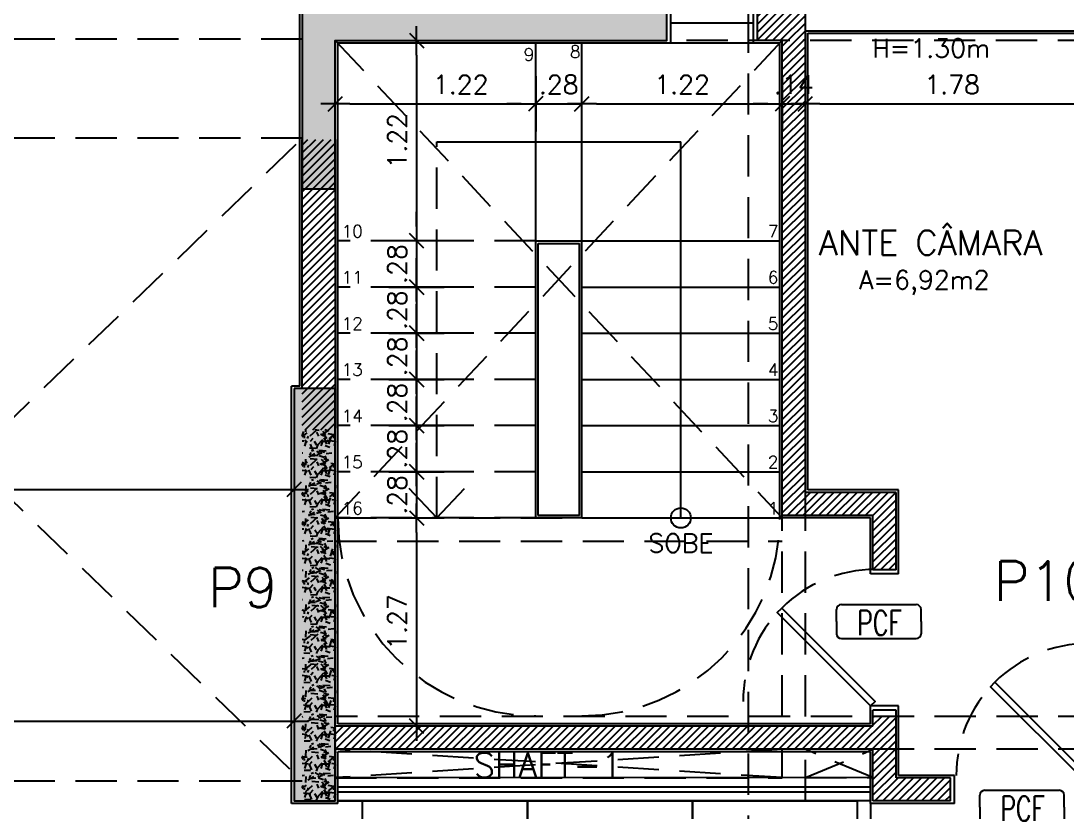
# Model space of a CAD drawing. Header units: millimetres. Extents: x -184.9 to -112.9, y 0.4 to 45.1.
# Drawn here: x -147.2 to -140.86, y 28.38 to 33.18 of the extents above; entities that cross this region are included whole.
import ezdxf
from ezdxf.enums import TextEntityAlignment as Align

# ---------------------------------------------------------------- set-up
doc = ezdxf.new("R2010")
doc.units = ezdxf.units.MM
doc.linetypes.add('DASHED2', pattern=[0.375, 0.25, -0.125])
doc.linetypes.add('HIDDEN', pattern=[0.375, 0.25, -0.125])
for name, color, linetype in [('COTA', 11, 'Continuous'), ('ESQUADRIA', 2, 'Continuous'), ('ESQUADRIA CT', 2, 'Continuous'), ('HACHURA 1', 8, 'Continuous'), ('HACHURIA', 11, 'Continuous'), ('INDICACOES', 2, 'Continuous'), ('LINHA', 1, 'Continuous'), ('PAREDE', 7, 'Continuous'), ('PILAR', 21, 'Continuous'), ('PISO', 1, 'Continuous'), ('PROJECAO', 1, 'DASHED2'), ('TEXTO 1', 3, 'Continuous'), ('TEXTO 2', 2, 'Continuous')]:
    doc.layers.add(name, color=color, linetype=linetype)
doc.styles.add('ROMANS', font='romans.shx')
doc.dimstyles.new('Copy of TICK75', dxfattribs={"dimtxt": 0.1125, "dimasz": 0.088, "dimexe": 0.18, "dimexo": 0.0625, "dimgap": 0.079, "dimtad": 1, "dimrnd": 0.005, "dimzin": 4, "dimdsep": 46, "dimtxsty": 'ROMANS', "dimblk1": 'TICK', "dimblk2": 'TICK', "dimsah": 1, "dimcen": 0.09, "dimse1": 1, "dimse2": 1, "dimclrd": 256, "dimclrt": 2, "dimaunit": 1, "dimadec": 0, "dimazin": 0, "dimtfac": 1, "dimtix": 1, "dimtmove": 2, "dimatfit": 3, "dimldrblk": 'TICK', "dimfxl": 1, "dimtolj": 1, "dimtzin": 0, "dimlwd": -1, "dimarcsym": 0})
doc.dimstyles.new('TICK75', dxfattribs={"dimtxt": 0.1125, "dimasz": 0.088, "dimexe": 0.18, "dimexo": 0.0625, "dimgap": 0.061, "dimtad": 1, "dimrnd": 0.005, "dimzin": 4, "dimdsep": 46, "dimtxsty": 'ROMANS', "dimblk1": 'TICK', "dimblk2": 'TICK', "dimsah": 1, "dimcen": 0.09, "dimse1": 1, "dimse2": 1, "dimclrt": 2, "dimaunit": 1, "dimadec": 0, "dimazin": 0, "dimtfac": 1, "dimtix": 1, "dimtmove": 2, "dimatfit": 3, "dimldrblk": 'TICK', "dimfxl": 1, "dimtolj": 1, "dimtzin": 0, "dimarcsym": 0})
pattern_1 = [(45, (-322.779506, 212.510358), (-0.0235731723, 0.0235731723), [])]

# ---------------------------------------------------------------- blocks, each defined once
blk = doc.blocks.new('IND ESQUADRIAS')
for p, q in [((-0.2266, 0.206), (0.2266, 0.206)), ((-0.2564, 0.103), (-0.2564, 0.1762)), ((0.2564, 0.103), (0.2564, 0.1762)), ((-0.2564, 0.103), (-0.2564, 0.0298)), ((0.2564, 0.103), (0.2564, 0.0298)), ((-0.2266, 0), (0.2266, 0))]:
    blk.add_line(p, q)
for centre, start, end in [((-0.2266, 0.1762), 90, 180), ((0.2266, 0.1762), 0, 90), ((-0.2266, 0.0298), 180, 270), ((0.2266, 0.0298), 270, 0)]:
    blk.add_arc(centre, 0.0298, start, end)
at = {"linetype": 'ByBlock', "style": 'ROMANS', "width": 0.7}
blk.add_attdef('P01', text='', height=0.15, dxfattribs=at).set_placement((0.0041, -0.0248), align=Align.BOTTOM_CENTER)
blk = doc.blocks.new('TICK')
at = {"layer": 'COTA'}
for p, q in [((0, 1.908), (0, -1.908)), ((-1, 0), (1, 0))]:
    blk.add_line(p, q, dxfattribs=at)
at = {"layer": 'COTA', "color": 2}
blk.add_line((0.5, 0.5), (-0.5, -0.5), dxfattribs=at)
blk = doc.blocks.new('*D238')
at = {"layer": 'COTA', "color": 0, "lineweight": -2}
blk.add_line((-151.6563, 30.3382), (-145.6323, 30.3382), dxfattribs=at)
at = {"layer": 'Defpoints', "color": 0}
for p in [(-145.5443, 30.9505), (-145.5443, 30.3382), (-151.7443, 30.0278)]:
    blk.add_point(p, dxfattribs=at)
at = {"layer": 'COTA', "color": 0, "lineweight": -2, "xscale": 0.08800000000000001, "yscale": 0.08800000000000001, "zscale": 0.08800000000000001, "rotation": 180}
blk.add_blockref('TICK', (-151.7443, 30.3382), dxfattribs=at)
at = {"layer": 'COTA', "color": 0, "lineweight": -2, "xscale": 0.08800000000000001, "yscale": 0.08800000000000001, "zscale": 0.08800000000000001}
blk.add_blockref('TICK', (-145.5443, 30.3382), dxfattribs=at)
at = {"layer": 'COTA', "color": 2, "insert": (-148.6443, 30.4554), "char_height": 0.1125, "attachment_point": 5, "style": 'ROMANS'}
blk.add_mtext('\\A1;6.20', dxfattribs=at)
blk = doc.blocks.new('*D207')
at = {"layer": 'COTA', "color": 0, "lineweight": -2}
blk.add_line((-142.3563, 32.6766), (-140.7523, 32.6766), dxfattribs=at)
at = {"layer": 'Defpoints', "color": 0}
for p in [(-142.4443, 33.1777), (-140.6643, 33.1777), (-140.6643, 32.6766)]:
    blk.add_point(p, dxfattribs=at)
at = {"layer": 'COTA', "color": 0, "lineweight": -2, "xscale": 0.08800000000000001, "yscale": 0.08800000000000001, "zscale": 0.08800000000000001, "rotation": 180}
blk.add_blockref('TICK', (-142.4443, 32.6766), dxfattribs=at)
at = {"layer": 'COTA', "color": 0, "lineweight": -2, "xscale": 0.08800000000000001, "yscale": 0.08800000000000001, "zscale": 0.08800000000000001}
blk.add_blockref('TICK', (-140.6643, 32.6766), dxfattribs=at)
at = {"layer": 'COTA', "color": 2, "insert": (-141.5543, 32.7938), "char_height": 0.1125, "attachment_point": 5, "style": 'ROMANS'}
blk.add_mtext('\\A1;1.78', dxfattribs=at)
blk = doc.blocks.new('*D206')
at = {"layer": 'COTA', "color": 0, "lineweight": -2}
for p, q in [((-142.6723, 32.6766), (-142.7603, 32.6766)), ((-142.5843, 32.6766), (-142.4443, 32.6766)), ((-142.3563, 32.6766), (-142.2683, 32.6766))]:
    blk.add_line(p, q, dxfattribs=at)
at = {"layer": 'Defpoints', "color": 0}
for p in [(-142.4443, 33.1777), (-142.5843, 32.9777), (-142.4443, 32.6766)]:
    blk.add_point(p, dxfattribs=at)
at = {"layer": 'COTA', "color": 0, "lineweight": -2, "xscale": 0.08800000000000001, "yscale": 0.08800000000000001, "zscale": 0.08800000000000001}
blk.add_blockref('TICK', (-142.5843, 32.6766), dxfattribs=at)
at = {"layer": 'COTA', "color": 0, "lineweight": -2, "xscale": 0.08800000000000001, "yscale": 0.08800000000000001, "zscale": 0.08800000000000001, "rotation": 180}
blk.add_blockref('TICK', (-142.4443, 32.6766), dxfattribs=at)
at = {"layer": 'COTA', "color": 2, "insert": (-142.5143, 32.7938), "char_height": 0.1125, "attachment_point": 5, "style": 'ROMANS'}
blk.add_mtext('\\A1;.14', dxfattribs=at)
blk = doc.blocks.new('*D205')
at = {"layer": 'COTA', "color": 0, "lineweight": -2}
blk.add_line((-144.8014, 30.0775), (-144.8014, 28.9902), dxfattribs=at)
at = {"layer": 'Defpoints', "color": 0}
for p in [(-144.8014, 30.1655), (-145.1279, 28.9022), (-144.8014, 28.9022)]:
    blk.add_point(p, dxfattribs=at)
at = {"layer": 'COTA', "color": 0, "lineweight": -2, "xscale": 0.08800000000000001, "yscale": 0.08800000000000001, "zscale": 0.08800000000000001}
for p, rotation in [((-144.8014, 30.1655), 90), ((-144.8014, 28.9022), 270)]:
    blk.add_blockref('TICK', p, dxfattribs=dict(at, rotation=rotation))
at = {"layer": 'COTA', "color": 2, "insert": (-144.9187, 29.5339), "char_height": 0.1125, "attachment_point": 5, "rotation": 90, "style": 'ROMANS'}
blk.add_mtext('\\A1;1.27', dxfattribs=at)
blk = doc.blocks.new('*D204')
at = {"layer": 'COTA', "color": 0, "lineweight": -2}
for p, q in [((-144.8014, 30.5335), (-144.8014, 30.6215)), ((-144.8014, 30.4455), (-144.8014, 30.1655)), ((-144.8014, 30.0775), (-144.8014, 29.9895))]:
    blk.add_line(p, q, dxfattribs=at)
at = {"layer": 'Defpoints', "color": 0}
for p in [(-144.8014, 30.4455), (-144.8014, 30.1655), (-144.8014, 30.1655)]:
    blk.add_point(p, dxfattribs=at)
at = {"layer": 'COTA', "color": 0, "lineweight": -2, "xscale": 0.08800000000000001, "yscale": 0.08800000000000001, "zscale": 0.08800000000000001}
for p, rotation in [((-144.8014, 30.4455), 270), ((-144.8014, 30.1655), 90)]:
    blk.add_blockref('TICK', p, dxfattribs=dict(at, rotation=rotation))
at = {"layer": 'COTA', "color": 2, "insert": (-144.9187, 30.3055), "char_height": 0.1125, "attachment_point": 5, "rotation": 90, "style": 'ROMANS'}
blk.add_mtext('\\A1;.28', dxfattribs=at)
blk = doc.blocks.new('*D203')
at = {"layer": 'COTA', "color": 0, "lineweight": -2}
for p, q in [((-144.8014, 30.8135), (-144.8014, 30.9015)), ((-144.8014, 30.7255), (-144.8014, 30.4455)), ((-144.8014, 30.3575), (-144.8014, 30.2695))]:
    blk.add_line(p, q, dxfattribs=at)
at = {"layer": 'Defpoints', "color": 0}
for p in [(-144.8014, 30.7255), (-144.8014, 30.4455), (-144.8014, 30.4455)]:
    blk.add_point(p, dxfattribs=at)
at = {"layer": 'COTA', "color": 0, "lineweight": -2, "xscale": 0.08800000000000001, "yscale": 0.08800000000000001, "zscale": 0.08800000000000001}
for p, rotation in [((-144.8014, 30.7255), 270), ((-144.8014, 30.4455), 90)]:
    blk.add_blockref('TICK', p, dxfattribs=dict(at, rotation=rotation))
at = {"layer": 'COTA', "color": 2, "insert": (-144.9187, 30.5855), "char_height": 0.1125, "attachment_point": 5, "rotation": 90, "style": 'ROMANS'}
blk.add_mtext('\\A1;.28', dxfattribs=at)
blk = doc.blocks.new('*D202')
at = {"layer": 'COTA', "color": 0, "lineweight": -2}
for p, q in [((-144.8014, 31.0935), (-144.8014, 31.1815)), ((-144.8014, 31.0055), (-144.8014, 30.7255)), ((-144.8014, 30.6375), (-144.8014, 30.5495))]:
    blk.add_line(p, q, dxfattribs=at)
at = {"layer": 'Defpoints', "color": 0}
for p in [(-144.8014, 31.0055), (-144.8014, 30.7255), (-144.8014, 30.7255)]:
    blk.add_point(p, dxfattribs=at)
at = {"layer": 'COTA', "color": 0, "lineweight": -2, "xscale": 0.08800000000000001, "yscale": 0.08800000000000001, "zscale": 0.08800000000000001}
for p, rotation in [((-144.8014, 31.0055), 270), ((-144.8014, 30.7255), 90)]:
    blk.add_blockref('TICK', p, dxfattribs=dict(at, rotation=rotation))
at = {"layer": 'COTA', "color": 2, "insert": (-144.9187, 30.8655), "char_height": 0.1125, "attachment_point": 5, "rotation": 90, "style": 'ROMANS'}
blk.add_mtext('\\A1;.28', dxfattribs=at)
blk = doc.blocks.new('*D201')
at = {"layer": 'COTA', "color": 0, "lineweight": -2}
for p, q in [((-144.8014, 31.3735), (-144.8014, 31.4615)), ((-144.8014, 31.2855), (-144.8014, 31.0055)), ((-144.8014, 30.9175), (-144.8014, 30.8295))]:
    blk.add_line(p, q, dxfattribs=at)
at = {"layer": 'Defpoints', "color": 0}
for p in [(-144.8014, 31.2855), (-144.8014, 31.0055), (-144.8014, 31.0055)]:
    blk.add_point(p, dxfattribs=at)
at = {"layer": 'COTA', "color": 0, "lineweight": -2, "xscale": 0.08800000000000001, "yscale": 0.08800000000000001, "zscale": 0.08800000000000001}
for p, rotation in [((-144.8014, 31.2855), 270), ((-144.8014, 31.0055), 90)]:
    blk.add_blockref('TICK', p, dxfattribs=dict(at, rotation=rotation))
at = {"layer": 'COTA', "color": 2, "insert": (-144.9187, 31.1455), "char_height": 0.1125, "attachment_point": 5, "rotation": 90, "style": 'ROMANS'}
blk.add_mtext('\\A1;.28', dxfattribs=at)
blk = doc.blocks.new('*D200')
at = {"layer": 'COTA', "color": 0, "lineweight": -2}
for p, q in [((-144.8014, 31.6535), (-144.8014, 31.7415)), ((-144.8014, 31.5655), (-144.8014, 31.2855)), ((-144.8014, 31.1975), (-144.8014, 31.1095))]:
    blk.add_line(p, q, dxfattribs=at)
at = {"layer": 'Defpoints', "color": 0}
for p in [(-144.8014, 31.5655), (-144.8014, 31.2855), (-144.8014, 31.2855)]:
    blk.add_point(p, dxfattribs=at)
at = {"layer": 'COTA', "color": 0, "lineweight": -2, "xscale": 0.08800000000000001, "yscale": 0.08800000000000001, "zscale": 0.08800000000000001}
for p, rotation in [((-144.8014, 31.5655), 270), ((-144.8014, 31.2855), 90)]:
    blk.add_blockref('TICK', p, dxfattribs=dict(at, rotation=rotation))
at = {"layer": 'COTA', "color": 2, "insert": (-144.9187, 31.4255), "char_height": 0.1125, "attachment_point": 5, "rotation": 90, "style": 'ROMANS'}
blk.add_mtext('\\A1;.28', dxfattribs=at)
blk = doc.blocks.new('*D199')
at = {"layer": 'COTA', "color": 0, "lineweight": -2}
for p, q in [((-144.8014, 31.9335), (-144.8014, 32.0215)), ((-144.8014, 31.8455), (-144.8014, 31.5655)), ((-144.8014, 31.4775), (-144.8014, 31.3895))]:
    blk.add_line(p, q, dxfattribs=at)
at = {"layer": 'Defpoints', "color": 0}
for p in [(-145.1129, 31.8455), (-144.8014, 31.5655), (-144.8014, 31.5655)]:
    blk.add_point(p, dxfattribs=at)
at = {"layer": 'COTA', "color": 0, "lineweight": -2, "xscale": 0.08800000000000001, "yscale": 0.08800000000000001, "zscale": 0.08800000000000001}
for p, rotation in [((-144.8014, 31.8455), 270), ((-144.8014, 31.5655), 90)]:
    blk.add_blockref('TICK', p, dxfattribs=dict(at, rotation=rotation))
at = {"layer": 'COTA', "color": 2, "insert": (-144.9187, 31.7055), "char_height": 0.1125, "attachment_point": 5, "rotation": 90, "style": 'ROMANS'}
blk.add_mtext('\\A1;.28', dxfattribs=at)
blk = doc.blocks.new('*D198')
at = {"layer": 'COTA', "color": 0, "lineweight": -2}
blk.add_line((-144.8014, 32.9725), (-144.8014, 31.9335), dxfattribs=at)
at = {"layer": 'Defpoints', "color": 0}
for p in [(-145.1279, 33.0605), (-145.1129, 31.8455), (-144.8014, 31.8455)]:
    blk.add_point(p, dxfattribs=at)
at = {"layer": 'COTA', "color": 0, "lineweight": -2, "xscale": 0.08800000000000001, "yscale": 0.08800000000000001, "zscale": 0.08800000000000001}
for p, rotation in [((-144.8014, 33.0605), 90), ((-144.8014, 31.8455), 270)]:
    blk.add_blockref('TICK', p, dxfattribs=dict(at, rotation=rotation))
at = {"layer": 'COTA', "color": 2, "insert": (-144.9187, 32.453), "char_height": 0.1125, "attachment_point": 5, "rotation": 90, "style": 'ROMANS'}
blk.add_mtext('\\A1;1.22', dxfattribs=at)
blk = doc.blocks.new('*D197')
at = {"layer": 'COTA', "color": 0, "lineweight": -2}
blk.add_line((-143.7113, 32.6766), (-142.6723, 32.6766), dxfattribs=at)
at = {"layer": 'Defpoints', "color": 0}
for p in [(-143.7993, 32.9627), (-142.5843, 32.9777), (-142.5843, 32.6766)]:
    blk.add_point(p, dxfattribs=at)
at = {"layer": 'COTA', "color": 0, "lineweight": -2, "xscale": 0.08800000000000001, "yscale": 0.08800000000000001, "zscale": 0.08800000000000001, "rotation": 180}
blk.add_blockref('TICK', (-143.7993, 32.6766), dxfattribs=at)
at = {"layer": 'COTA', "color": 0, "lineweight": -2, "xscale": 0.08800000000000001, "yscale": 0.08800000000000001, "zscale": 0.08800000000000001}
blk.add_blockref('TICK', (-142.5843, 32.6766), dxfattribs=at)
at = {"layer": 'COTA', "color": 2, "insert": (-143.1918, 32.7938), "char_height": 0.1125, "attachment_point": 5, "style": 'ROMANS'}
blk.add_mtext('\\A1;1.22', dxfattribs=at)
blk = doc.blocks.new('*D196')
at = {"layer": 'COTA', "color": 0, "lineweight": -2}
for p, q in [((-144.1673, 32.6766), (-144.2553, 32.6766)), ((-144.0793, 32.6766), (-143.7993, 32.6766)), ((-143.7113, 32.6766), (-143.6233, 32.6766))]:
    blk.add_line(p, q, dxfattribs=at)
at = {"layer": 'Defpoints', "color": 0}
for p in [(-144.0793, 32.9627), (-143.7993, 32.9627), (-143.7993, 32.6766)]:
    blk.add_point(p, dxfattribs=at)
at = {"layer": 'COTA', "color": 0, "lineweight": -2, "xscale": 0.08800000000000001, "yscale": 0.08800000000000001, "zscale": 0.08800000000000001}
blk.add_blockref('TICK', (-144.0793, 32.6766), dxfattribs=at)
at = {"layer": 'COTA', "color": 0, "lineweight": -2, "xscale": 0.08800000000000001, "yscale": 0.08800000000000001, "zscale": 0.08800000000000001, "rotation": 180}
blk.add_blockref('TICK', (-143.7993, 32.6766), dxfattribs=at)
at = {"layer": 'COTA', "color": 2, "insert": (-143.9393, 32.7938), "char_height": 0.1125, "attachment_point": 5, "style": 'ROMANS'}
blk.add_mtext('\\A1;.28', dxfattribs=at)
blk = doc.blocks.new('*D195')
at = {"layer": 'COTA', "color": 0, "lineweight": -2}
blk.add_line((-145.2063, 32.6766), (-144.1673, 32.6766), dxfattribs=at)
at = {"layer": 'Defpoints', "color": 0}
for p in [(-145.2943, 32.9777), (-144.0793, 32.9627), (-144.0793, 32.6766)]:
    blk.add_point(p, dxfattribs=at)
at = {"layer": 'COTA', "color": 0, "lineweight": -2, "xscale": 0.08800000000000001, "yscale": 0.08800000000000001, "zscale": 0.08800000000000001, "rotation": 180}
blk.add_blockref('TICK', (-145.2943, 32.6766), dxfattribs=at)
at = {"layer": 'COTA', "color": 0, "lineweight": -2, "xscale": 0.08800000000000001, "yscale": 0.08800000000000001, "zscale": 0.08800000000000001}
blk.add_blockref('TICK', (-144.0793, 32.6766), dxfattribs=at)
at = {"layer": 'COTA', "color": 2, "insert": (-144.5338, 32.7938), "char_height": 0.1125, "attachment_point": 5, "style": 'ROMANS'}
blk.add_mtext('\\A1;1.22', dxfattribs=at)
blk = doc.blocks.new('*D18')
at = {"layer": 'COTA'}
blk.add_line((-150.9063, 28.9338), (-145.6323, 28.9338), dxfattribs=at)
at = {"layer": 'Defpoints', "color": 0}
for p in [(-145.5443, 28.9338), (-150.9943, 28.8272), (-145.5443, 28.5767)]:
    blk.add_point(p, dxfattribs=at)
at = {"layer": 'COTA', "xscale": 0.08800000000000001, "yscale": 0.08800000000000001, "zscale": 0.08800000000000001, "rotation": 180}
blk.add_blockref('TICK', (-150.9943, 28.9338), dxfattribs=at)
at = {"layer": 'COTA', "xscale": 0.08800000000000001, "yscale": 0.08800000000000001, "zscale": 0.08800000000000001}
blk.add_blockref('TICK', (-145.5443, 28.9338), dxfattribs=at)
at = {"layer": 'COTA', "color": 2, "insert": (-148.2693, 29.069), "char_height": 0.1125, "attachment_point": 5, "style": 'ROMANS'}
blk.add_mtext('\\A1;5.45', dxfattribs=at)
blk = doc.blocks.new('P80')
at = {"layer": 'ESQUADRIA CT', "color": 1, "linetype": 'HIDDEN'}
blk.add_lwpolyline([(0, 0.8, 0.414214), (-0.8, 0, 0.414214)], format="xyb", dxfattribs=at)
at = {"layer": 'ESQUADRIA CT'}
blk.add_lwpolyline([(-0.0275, -0.0275), (-0.5932, 0.5382), (-0.5657, 0.5657), (0, 0)], close=True, dxfattribs=at)
blk = doc.blocks.new('ESTRUTURA(20-03-2019)')
at = {"layer": 'HACHURA 1'}
h = blk.add_hatch(dxfattribs=at)
h.set_pattern_fill('GRAVEL', color=256, scale=0.007, style=0)
h.set_pattern_definition([(228.0128, (-21.701135, 154.666549), (-1.4224012086, -1.6002019663), [0.02392047, -2.368135]), (184.9697, (-21.717137, 154.648769), (2.13360345143, 0.17779874528), [0.04104835, -4.06378]), (132.5104, (-21.758031, 154.645213), (1.7779987063, -1.9558019105), [0.02894374, -2.865429]), (267.2737, (-21.827373, 154.600763), (0.17779922796, 3.55599885574), [0.03738035, -3.700648]), (292.8337, (-21.829151, 154.563425), (-0.8890025239, 2.1336012131), [0.03665438, -3.628786]), (357.2737, (-21.814927, 154.529643), (-3.55599885574, 0.17779922796), [0.03738035, -3.700648]), (37.6942, (-21.777589, 154.527865), (-2.3114014603, -1.777998415), [0.04943358, -4.893917]), (72.2553, (-21.738473, 154.558091), (1.24460248958, 3.91160113442), [0.0466704, -4.620371]), (121.4296, (-21.724249, 154.602541), (-1.42240036647, 2.3113972812), [0.0375069, -3.713185]), (175.2364, (-21.743807, 154.634545), (1.9557984637, -0.1777983314), [0.0428199, -2.098173]), (222.3974, (-21.786479, 154.638101), (-2.1336000642, -1.95579745554), [0.05537546, -5.482176]), (138.8141, (-21.65135, 154.598985), (-1.2445992072, 1.066798359), [0.01890035, -1.871142]), (171.4692, (-21.665575, 154.611431), (2.3113964717, -0.355600896), [0.03595774, -3.559822]), (225, (-21.70113, 154.61676), (-4e-17, -0.17779988), [0.02514463, -0.2263023]), (203.1986, (-21.71358, 154.6381), (0.8890029978, 0.3556015592), [0.01354087, -1.340542]), (291.8014, (-21.726027, 154.632767), (-0.177800125, 0.5334003436), [0.01914962, -0.938336]), (30.9638, (-21.718915, 154.614987), (0.533399437, 0.355600277), [0.0311024, -1.005641]), (161.5651, (-21.692245, 154.63099), (0.355600162, -0.177799736), [0.0224901, -0.539763]), (16.3895, (-21.829151, 154.632767), (1.778000981, 0.5333988905), [0.03150616, -3.119116]), (70.3462, (-21.798925, 154.641657), (-0.7111980182, -1.9557972342), [0.02643193, -2.616754]), (293.1986, (-21.692245, 154.66655), (-0.3556015592, 0.8890029978), [0.0270816, -1.327004]), (343.6105, (-21.681577, 154.641657), (-1.778000981, 0.5333988905), [0.03150616, -3.119116]), (339.444, (-21.82915, 154.52253), (-0.8890011035, 0.3555995685), [0.03038245, -1.488739]), (294.7751, (-21.800703, 154.511863), (-0.8889979283, 1.9557990918), [0.02545704, -2.520252]), (66.8014, (-21.690467, 154.48875), (0.3556015592, 0.8890029978), [0.0270816, -1.327004]), (17.354, (-21.679799, 154.513641), (-2.3114001247, -0.7111989273), [0.0298048, -2.950668]), (69.444, (-21.777589, 154.488749), (-0.3555995685, -0.8890011035), [0.01519126, -1.503936]), (101.3099, (-21.701135, 154.48875), (-0.177799122, 0.711197722), [0.00906605, -0.89754]), (165.9638, (-21.702913, 154.49764), (0.533400375, -0.177799692), [0.03665438, -0.6964335]), (186.009, (-21.738473, 154.506529), (1.7779973781, 0.1777995848), [0.0339687, -3.362898]), (303.6901, (-21.718915, 154.598985), (-0.177800061, 0.355599657), [0.02564268, -0.6154246]), (353.1572, (-21.704691, 154.577649), (3.02260124997, -0.3556015926), [0.044769, -4.43212]), (60.9454, (-21.66024, 154.572315), (-0.7111983456, -1.2445970328), [0.01830556, -1.812258]), (90, (-21.65135, 154.58832), (-0.1778, 0.1778), [0.010668, -0.167132]), (120.2564, (-21.742029, 154.511863), (0.7111984927, -1.2445993723), [0.0247007, -2.445373]), (48.0128, (-21.754475, 154.533199), (1.4224012086, 1.6002019663), [0.047841, -2.344216]), (0, (-21.72247, 154.56876), (0.1778, 0.1778), [0.046228, -0.131572]), (325.3048, (-21.676243, 154.568759), (-1.7779969194, 1.2446001183), [0.0281127, -2.783151]), (254.0546, (-21.653129, 154.552757), (-0.1778004536, -0.7112016942), [0.02588803, -1.268519]), (207.646, (-21.660241, 154.527865), (-3.37819881343, -1.77800111823), [0.04215015, -4.172875]), (175.4261, (-21.697579, 154.508307), (-2.31140053233, 0.1777991398), [0.04459203, -4.414606]), (175.4261, (-21.697579, 154.508307), (-2.31140053233, 0.1777991398), [0.04459203, -4.414606])])
h.paths.add_polyline_path([(-15.85, 13.1716), (-18.06, 13.1716), (-18.06, 12.0716), (-17.86, 12.0716), (-17.86, 12.9716), (-15.85, 12.9716)])
h = blk.add_hatch(dxfattribs=at)
h.set_pattern_fill('GRAVEL', color=256, scale=0.007, style=0)
h.set_pattern_definition([(228.0128, (-21.693218, 160.531233), (-1.4224012086, -1.6002019663), [0.02392047, -2.368135]), (184.9697, (-21.70922, 160.5134535), (2.13360345143, 0.17779874528), [0.04104835, -4.06378]), (132.5104, (-21.750114, 160.509897), (1.7779987063, -1.9558019105), [0.02894374, -2.865429]), (267.2737, (-21.819456, 160.4654475), (0.17779922796, 3.55599885574), [0.03738035, -3.700648]), (292.8337, (-21.821234, 160.4281095), (-0.8890025239, 2.1336012131), [0.03665438, -3.628786]), (357.2737, (-21.80701, 160.3943275), (-3.55599885574, 0.17779922796), [0.03738035, -3.700648]), (37.6942, (-21.769672, 160.3925495), (-2.3114014603, -1.777998415), [0.04943358, -4.893917]), (72.2553, (-21.730556, 160.4227755), (1.24460248958, 3.91160113442), [0.0466704, -4.620371]), (121.4296, (-21.716332, 160.4672255), (-1.42240036647, 2.3113972812), [0.0375069, -3.713185]), (175.2364, (-21.73589, 160.49923), (1.9557984637, -0.1777983314), [0.0428199, -2.098173]), (222.3974, (-21.778562, 160.5027855), (-2.1336000642, -1.95579745554), [0.05537546, -5.482176]), (138.8141, (-21.643434, 160.46367), (-1.2445992072, 1.066798359), [0.01890035, -1.871142]), (171.4692, (-21.657658, 160.4761155), (2.3113964717, -0.355600896), [0.03595774, -3.559822]), (225, (-21.69322, 160.48145), (-4e-17, -0.17779988), [0.02514463, -0.2263023]), (203.1986, (-21.705664, 160.502785), (0.8890029978, 0.3556015592), [0.01354087, -1.340542]), (291.8014, (-21.71811, 160.49745), (-0.177800125, 0.5334003436), [0.01914962, -0.938336]), (30.9638, (-21.710998, 160.47967), (0.533399437, 0.355600277), [0.0311024, -1.005641]), (161.5651, (-21.68433, 160.495673), (0.355600162, -0.177799736), [0.0224901, -0.539763]), (16.3895, (-21.821234, 160.497451), (1.778000981, 0.5333988905), [0.03150616, -3.119116]), (70.3462, (-21.791008, 160.506341), (-0.7111980182, -1.9557972342), [0.02643193, -2.616754]), (293.1986, (-21.684328, 160.531233), (-0.3556015592, 0.8890029978), [0.0270816, -1.327004]), (343.6105, (-21.67366, 160.506341), (-1.778000981, 0.5333988905), [0.03150616, -3.119116]), (339.444, (-21.821234, 160.387215), (-0.8890011035, 0.3555995685), [0.03038245, -1.488739]), (294.7751, (-21.792786, 160.376547), (-0.8889979283, 1.9557990918), [0.02545704, -2.520252]), (66.8014, (-21.68255, 160.353433), (0.3556015592, 0.8890029978), [0.0270816, -1.327004]), (17.354, (-21.671882, 160.378325), (-2.3114001247, -0.7111989273), [0.0298048, -2.950668]), (69.444, (-21.769672, 160.353433), (-0.3555995685, -0.8890011035), [0.01519126, -1.503936]), (101.3099, (-21.693218, 160.353433), (-0.1777991224, 0.711197722), [0.00906605, -0.89754]), (165.9638, (-21.694996, 160.362323), (0.533400375, -0.177799692), [0.03665438, -0.6964335]), (186.009, (-21.730556, 160.3712135), (1.7779973781, 0.1777995848), [0.0339687, -3.362898]), (303.6901, (-21.711, 160.46367), (-0.177800061, 0.355599657), [0.02564268, -0.6154246]), (353.1572, (-21.696774, 160.4423335), (3.02260124997, -0.3556015926), [0.044769, -4.43212]), (60.9454, (-21.652324, 160.437), (-0.7111983456, -1.2445970328), [0.01830556, -1.812258]), (90, (-21.64343, 160.453), (-0.1778, 0.1778), [0.010668, -0.167132]), (120.2564, (-21.734112, 160.376547), (0.7111984927, -1.2445993723), [0.0247007, -2.445373]), (48.0128, (-21.746558, 160.397883), (1.4224012086, 1.6002019663), [0.047841, -2.344216]), (0, (-21.71455, 160.43344), (0.1778, 0.1778), [0.046228, -0.131572]), (325.3048, (-21.668326, 160.433443), (-1.7779969194, 1.2446001183), [0.0281127, -2.783151]), (254.0546, (-21.645212, 160.417441), (-0.1778004536, -0.7112016942), [0.02588803, -1.268519]), (207.646, (-21.652324, 160.3925495), (-3.37819881343, -1.77800111823), [0.04215015, -4.172875]), (175.4261, (-21.689662, 160.3729915), (-2.31140053233, 0.1777991398), [0.04459203, -4.414606]), (175.4261, (-21.689662, 160.3729915), (-2.31140053233, 0.1777991398), [0.04459203, -4.414606])])
h.paths.add_polyline_path([(-17.8521, 10.86), (-18.1021, 10.8616), (-18.1021, 8.36), (-17.8521, 8.36)])
at = {"layer": 'PILAR'}
for points in [[(-15.85, 13.1716), (-18.06, 13.1716), (-18.06, 12.0716), (-17.86, 12.0716), (-17.86, 12.9716), (-15.85, 12.9716), (-15.85, 13.1716)], [(-18.11, 10.8616), (-18.11, 8.36), (-17.86, 8.36), (-17.86, 10.8616), (-18.11, 10.8616)]]:
    blk.add_lwpolyline(points, dxfattribs=at)
at = {"layer": 'PROJECAO', "color": 11}
for p, q in [((-18.06, 12.98), (-22.09, 12.98)), ((-17.86, 12.9716), (-15.15, 10.0766)), ((-15.15, 12.9716), (-17.86, 10.0766)), ((-13.23, 12.9716), (-15.85, 12.9716)), ((-15.15, 8.8733), (-15.15, 12.9716)), ((-15.01, 8.8733), (-15.01, 12.9716)), ((-18.06, 12.38), (-22.09, 12.38)), ((-22.09, 12.38), (-18.06, 8.48)), ((-22.05, 8.52), (-18.06, 12.38)), ((-18.06, 10.8616), (-18.06, 12.3716)), ((-17.86, 12.3716), (-17.86, 10.8616)), ((-17.86, 10.0766), (-15.15, 10.0766)), ((-17.86, 9.9366), (-15.15, 9.9366)), ((-13.2262, 8.8733), (-17.86, 8.8733)), ((-15.15, 8.6733), (-17.86, 8.5016)), ((-15.15, 8.5016), (-17.86, 8.6733)), ((-13.2262, 8.6733), (-17.86, 8.6733)), ((-15.15, 8.5), (-15.15, 8.6733)), ((-15.01, 8.36), (-15.01, 8.6733)), ((-15.01, 8.5016), (-14.6, 8.6733)), ((-14.6, 8.5016), (-15.01, 8.6733)), ((-14.6, 8.5016), (-14.6, 8.6733)), ((-17.86, 8.5), (-15.15, 8.5)), ((-15.01, 8.5016), (-14.6, 8.5016)), ((-18.06, 8.48), (-22.09, 8.48)), ((-17.845, 8.36), (-15.01, 8.36))]:
    blk.add_line(p, q, dxfattribs=at)

msp = doc.modelspace()

# ---------------------------------------------------------------- hatches: boundary and pattern name
at = {"layer": 'HACHURA 1'}
h = msp.add_hatch(dxfattribs=at)
h.set_pattern_fill('ANSI31', color=256, scale=0.0105, style=0)
h.set_pattern_definition(pattern_1)
h.paths.add_polyline_path([(-142.4443, 33.2605), (-142.7343, 33.2605), (-142.7343, 33.0605), (-142.5843, 33.0605), (-142.4443, 33.0605)])
h.paths.add_polyline_path([(-145.2943, 32.4605), (-145.4943, 32.4605), (-145.4943, 30.6989), (-145.2943, 30.6989)])
h.paths.add_polyline_path([(-140.4643, 32.0605), (-140.6643, 32.0605), (-140.6643, 29.9622), (-140.4643, 29.9622)])
h.paths.add_polyline_path([(-138.4443, 33.0605), (-138.5843, 33.0605), (-138.5843, 32.5864), (-138.4443, 32.5864)])
h.paths.add_polyline_path([(-136.4743, 33.0605), (-136.6143, 33.0605), (-136.6143, 32.5864), (-136.4743, 32.5864)])
h.paths.add_polyline_path([(-136.4743, 31.5564), (-136.6143, 31.5564), (-136.6143, 30.4664), (-136.4743, 30.4664)])
h.paths.add_polyline_path([(-138.4443, 31.5564), (-138.5843, 31.5564), (-138.5843, 28.9622), (-138.4443, 28.9622)])
h = msp.add_hatch(dxfattribs=at)
h.set_pattern_fill('ANSI31', color=256, scale=0.0105, style=0)
h.set_pattern_definition(pattern_1)
h.paths.add_polyline_path([(-142.4443, 33.0605), (-142.5843, 33.0605), (-142.5843, 30.1805), (-142.4443, 30.1805)])
h.paths.add_polyline_path([(-141.8943, 30.3205), (-142.4443, 30.3205), (-142.4443, 30.1805), (-142.0343, 30.1805), (-142.0343, 29.8505), (-141.8943, 29.8505)])
h = msp.add_hatch(dxfattribs=at)
h.set_pattern_fill('GRAVEL', color=256, scale=0.007, style=0)
h.set_pattern_definition([(228.0128, (-1662.34294, 111.626021), (-1.42240120861, -1.60020196627), [0.02392047, -2.368135]), (184.9697, (-1662.3589415, 111.608241), (2.133603451433, 0.177798745277), [0.04104835, -4.06378]), (132.5104, (-1662.399836, 111.604685), (1.77799870628, -1.95580191047), [0.02894374, -2.865429]), (267.2737, (-1662.4691775, 111.560235), (0.17779922796, 3.555998855736), [0.03738035, -3.700648]), (292.8337, (-1662.4709555, 111.522897), (-0.889002523885, 2.133601213104), [0.03665438, -3.628786]), (357.2737, (-1662.4567315, 111.489115), (-3.555998855736, 0.17779922796), [0.03738035, -3.700648]), (37.6942, (-1662.4193935, 111.487337), (-2.311401460287, -1.77799841499), [0.04943358, -4.893917]), (72.2553, (-1662.3802775, 111.517563), (1.244602489583, 3.911601134423), [0.0466704, -4.620371]), (121.4296, (-1662.3660535, 111.562013), (-1.42240036647, 2.3113972812), [0.03750691, -3.713185]), (175.2364, (-1662.385612, 111.594017), (1.95579846371, -0.17779833139), [0.04281991, -2.098173]), (222.3974, (-1662.4282835, 111.597573), (-2.133600064207, -1.955797455545), [0.05537546, -5.482176]), (138.8141, (-1662.293156, 111.558457), (-1.2445992072, 1.066798359), [0.01890035, -1.871142]), (171.4692, (-1662.3073795, 111.570903), (2.31139647169, -0.355600896003), [0.03595774, -3.559822]), (225, (-1662.34294, 111.57624), (-4e-17, -0.177799879), [0.02514463, -0.2263023]), (203.1986, (-1662.355386, 111.597573), (0.8890029978, 0.3556015592), [0.01354087, -1.340542]), (291.8014, (-1662.36783, 111.59224), (-0.1778001247, 0.5334003436), [0.01914962, -0.938336]), (30.9638, (-1662.36072, 111.57446), (0.53339943684, 0.3556002771), [0.0311024, -1.005641]), (161.5651, (-1662.33405, 111.59046), (0.3556001623, -0.1777997356), [0.02249009, -0.539763]), (16.3895, (-1662.470956, 111.592239), (1.77800098098, 0.5333988905), [0.03150616, -3.119116]), (70.3462, (-1662.44073, 111.601129), (-0.71119801821, -1.9557972342), [0.02643193, -2.616754]), (293.1986, (-1662.33405, 111.62602), (-0.3556015592, 0.8890029978), [0.0270816, -1.327004]), (343.6105, (-1662.323382, 111.601129), (-1.77800098098, 0.5333988905), [0.03150616, -3.119116]), (339.444, (-1662.470956, 111.482003), (-0.8890011035, 0.35559956852), [0.03038245, -1.488739]), (294.7751, (-1662.442508, 111.471335), (-0.88899792825, 1.95579909183), [0.02545704, -2.520252]), (66.8014, (-1662.332272, 111.44822), (0.3556015592, 0.8890029978), [0.0270816, -1.327004]), (17.354, (-1662.321604, 111.473113), (-2.31140012473, -0.71119892729), [0.02980481, -2.950668]), (69.444, (-1662.419394, 111.448221), (-0.35559956852, -0.8890011035), [0.01519126, -1.503936]), (101.3099, (-1662.34294, 111.44822), (-0.1777991224, 0.7111977223), [0.00906605, -0.89754]), (165.9638, (-1662.344718, 111.45711), (0.5334003748, -0.1777996923), [0.03665438, -0.6964335]), (186.009, (-1662.3802775, 111.466001), (1.77799737811, 0.1777995848), [0.03396869, -3.362898]), (303.6901, (-1662.36072, 111.558457), (-0.177800061, 0.355599657), [0.02564268, -0.6154246]), (353.1572, (-1662.3464955, 111.537121), (3.022601249965, -0.355601592616), [0.04476899, -4.43212]), (60.9454, (-1662.302046, 111.531787), (-0.7111983456, -1.24459703276), [0.01830556, -1.812258]), (90, (-1662.29316, 111.54779), (-0.1778, 0.1778), [0.010668, -0.167132]), (120.2564, (-1662.383834, 111.471335), (0.71119849268, -1.24459937227), [0.02470069, -2.445373]), (48.0128, (-1662.39628, 111.492671), (1.42240120861, 1.60020196627), [0.04784101, -2.344216]), (0, (-1662.36428, 111.52823), (0.1778, 0.1778), [0.046228, -0.131572]), (325.3048, (-1662.318048, 111.528231), (-1.77799691937, 1.24460011833), [0.0281127, -2.783151]), (254.0546, (-1662.294934, 111.51223), (-0.17780045358, -0.71120169422), [0.02588803, -1.268519]), (207.646, (-1662.3020455, 111.487337), (-3.37819881343, -1.77800111823), [0.04215015, -4.172875]), (175.4261, (-1662.3393835, 111.467779), (-2.311400532332, 0.177799139785), [0.04459203, -4.414606]), (175.4261, (-1662.3393835, 111.467779), (-2.311400532332, 0.177799139785), [0.04459203, -4.414606])])
h.paths.add_polyline_path([(-145.2943, 30.6989), (-145.4943, 30.6989), (-145.4943, 28.4489), (-145.2943, 28.4489)])
h = msp.add_hatch(dxfattribs=at)
h.set_pattern_fill('ANSI31', color=256, scale=0.0105, style=0)
h.set_pattern_definition(pattern_1)
h.paths.add_polyline_path([(-141.8943, 28.9622), (-142.0343, 28.9622), (-142.0343, 28.9022), (-145.2943, 28.9022), (-145.2943, 28.7622), (-142.0343, 28.7622), (-141.8943, 28.7622)])
h = msp.add_hatch(dxfattribs=at)
h.set_pattern_fill('ANSI31', color=256, scale=0.0105, style=0)
h.set_pattern_definition(pattern_1)
h.paths.add_polyline_path([(-141.5643, 28.5889), (-141.8943, 28.5889), (-141.8943, 28.7622), (-142.0343, 28.7622), (-142.0343, 28.5905), (-142.0343, 28.4489), (-141.5643, 28.4489)])
h.paths.add_polyline_path([(-140.5243, 28.7622), (-140.6606, 28.7622), (-140.6606, 28.4489), (-140.5243, 28.4489)])
h.paths.add_polyline_path([(-140.6606, 28.7622), (-140.6643, 28.7622), (-140.6643, 28.5889), (-140.7043, 28.5889), (-140.7043, 28.4489), (-140.6606, 28.4489)])

# ---------------------------------------------------------------- linework, layer by layer
at = {"layer": 'ESQUADRIA'}
for p, q in [((-142.7593, 33.1653), (-143.2593, 33.1653)), ((-142.4443, 33.1205), (-140.6643, 33.1205)), ((-145.2793, 28.5343), (-142.0493, 28.5343)), ((-145.2793, 28.5043), (-142.0493, 28.5043))]:
    msp.add_line(p, q, dxfattribs=at)
at = {"layer": 'ESQUADRIA', "color": 1}
for p, q in [((-142.7593, 33.0455), (-143.2593, 33.0455)), ((-142.0493, 28.5889), (-145.2793, 28.5914)), ((-142.0493, 28.4489), (-145.2793, 28.4489))]:
    msp.add_line(p, q, dxfattribs=at)
at = {"layer": 'HACHURIA'}
for p, q in [((-145.5093, 30.9655), (-145.5093, 33.2755)), ((-143.2593, 33.0455), (-143.2593, 33.2755)), ((-142.7593, 33.0455), (-142.7593, 33.2755)), ((-142.4293, 33.1055), (-140.6793, 33.1055)), ((-142.4293, 30.3355), (-142.4293, 33.1055)), ((-143.2543, 33.0455), (-145.2793, 33.0455)), ((-145.2793, 28.9172), (-145.2793, 33.0455)), ((-142.5993, 33.0455), (-142.7593, 33.0455)), ((-142.5993, 30.1655), (-142.5993, 33.0455)), ((-144.0793, 31.8455), (-143.7993, 31.8455)), ((-144.0793, 30.1655), (-144.0793, 31.8455)), ((-143.7993, 30.1655), (-143.7993, 31.8455)), ((-145.5093, 30.9655), (-145.5593, 30.9655)), ((-145.5593, 28.4339), (-145.5593, 30.9655)), ((-141.8793, 30.3355), (-142.4293, 30.3355)), ((-141.8793, 29.8255), (-141.8793, 30.3355)), ((-143.7993, 30.1655), (-144.0793, 30.1655)), ((-142.0493, 30.1655), (-142.5993, 30.1655)), ((-142.0493, 29.8255), (-142.0493, 30.1655)), ((-141.8793, 29.8255), (-142.0493, 29.8255)), ((-142.0493, 28.9172), (-142.0493, 29.0255)), ((-141.8793, 29.0255), (-142.0493, 29.0255)), ((-141.8793, 28.6039), (-141.8793, 29.0255)), ((-142.0493, 28.9172), (-145.2793, 28.9172)), ((-142.0493, 28.7472), (-145.2793, 28.7472)), ((-145.2793, 28.4339), (-145.2793, 28.7472)), ((-142.0493, 28.4339), (-142.0493, 28.7472)), ((-141.5393, 28.6039), (-141.8793, 28.6039)), ((-141.5393, 28.4339), (-141.5393, 28.6039)), ((-145.2793, 28.4339), (-145.5593, 28.4339)), ((-141.5393, 28.4339), (-142.0493, 28.4339))]:
    msp.add_line(p, q, dxfattribs=at)
at = {"layer": 'LINHA'}
for p, q in [((-144.6793, 32.4455), (-143.1993, 32.4455)), ((-143.1993, 30.1655), (-143.1993, 32.4455)), ((-142.0493, 28.4339), (-142.0493, 27.2339))]:
    msp.add_line(p, q, dxfattribs=at)
for points in [[(-145.1293, 28.4489), (-144.1293, 28.4489), (-144.1293, 26.4489), (-145.1293, 26.4489)], [(-144.1293, 28.4489), (-143.1293, 28.4489), (-143.1293, 26.4489), (-144.1293, 26.4489)], [(-143.1293, 28.4489), (-142.1293, 28.4489), (-142.1293, 26.4489), (-143.1293, 26.4489)]]:
    msp.add_lwpolyline(points, close=True, dxfattribs=at)
at = {"layer": 'LINHA', "color": 3}
msp.add_circle((-143.1993, 30.1655), 0.0608, dxfattribs=at)
at = {"layer": 'PAREDE'}
for p, q in [((-142.7343, 33.0605), (-142.7343, 33.2605)), ((-142.4443, 30.3205), (-142.4443, 33.2605)), ((-142.5843, 33.0605), (-142.7343, 33.0605)), ((-142.5843, 30.1805), (-142.5843, 33.0605)), ((-145.4943, 30.9505), (-145.4943, 32.4605)), ((-145.2943, 32.4605), (-145.2943, 30.9505)), ((-144.0643, 31.8305), (-143.8143, 31.8305)), ((-144.0643, 30.1805), (-144.0643, 31.8305)), ((-143.8143, 30.1805), (-143.8143, 31.8305)), ((-141.8943, 30.3205), (-142.4443, 30.3205)), ((-141.8943, 29.8505), (-141.8943, 30.3205)), ((-143.8143, 30.1805), (-144.0643, 30.1805)), ((-142.0343, 30.1805), (-142.5843, 30.1805)), ((-142.0343, 29.8505), (-142.0343, 30.1805)), ((-141.8943, 29.8505), (-142.0343, 29.8505)), ((-142.0343, 28.9022), (-142.0343, 29.0005)), ((-141.8943, 29.0005), (-142.0343, 29.0005)), ((-141.8943, 28.5889), (-141.8943, 29.0005)), ((-142.0343, 28.9022), (-145.2943, 28.9022)), ((-142.0343, 28.7622), (-145.2943, 28.7622)), ((-142.0343, 28.4489), (-142.0343, 28.7622)), ((-141.5643, 28.5889), (-141.8943, 28.5889)), ((-141.5643, 28.4489), (-141.5643, 28.5889)), ((-141.5643, 28.4489), (-142.0343, 28.4489))]:
    msp.add_line(p, q, dxfattribs=at)
at = {"layer": 'PISO'}
for p, q in [((-144.0793, 31.8455), (-144.0793, 33.0455)), ((-143.7993, 31.8455), (-143.7993, 33.0455)), ((-143.7993, 31.8455), (-142.5993, 31.8455)), ((-143.7993, 31.5655), (-142.5993, 31.5655)), ((-143.7993, 31.2855), (-142.5993, 31.2855)), ((-143.7993, 31.0055), (-142.5993, 31.0055)), ((-143.7993, 30.7255), (-142.5993, 30.7255)), ((-143.7993, 30.4455), (-142.5993, 30.4455)), ((-143.7993, 30.1655), (-142.5993, 30.1655))]:
    msp.add_line(p, q, dxfattribs=at)
at = {"layer": 'PISO', "linetype": 'HIDDEN'}
for p, q in [((-144.6793, 30.1655), (-144.6793, 32.4455)), ((-144.0793, 31.8455), (-145.2793, 31.8455)), ((-144.0793, 31.5655), (-145.2793, 31.5655)), ((-144.0793, 31.2855), (-145.2793, 31.2855)), ((-144.0793, 31.0055), (-145.2793, 31.0055)), ((-144.0793, 30.7255), (-145.2793, 30.7255)), ((-144.0793, 30.4455), (-145.2793, 30.4455)), ((-144.6793, 30.1655), (-144.8468, 30.344)), ((-144.6793, 30.1655), (-144.5118, 30.344)), ((-144.0793, 30.1655), (-145.2793, 30.1655))]:
    msp.add_line(p, q, dxfattribs=at)
at = {"layer": 'PROJECAO', "color": 3}
msp.add_line((-142.7882, 11.9865), (-142.7882, 42.1329), dxfattribs=at)
at = {"layer": 'PROJECAO', "color": 11}
for p, q in [((-145.4943, 33.0689), (-149.5243, 33.0689)), ((-145.4943, 30.9505), (-145.4943, 32.4605)), ((-145.2943, 32.4605), (-145.2943, 30.6989)), ((-145.2943, 30.1655), (-142.5843, 30.1655)), ((-142.0343, 28.5905), (-142.0343, 28.7622)), ((-142.0343, 28.5905), (-142.0343, 28.7622))]:
    msp.add_line(p, q, dxfattribs=at)
at = {"layer": 'PROJECAO'}
for centre, start, end in [((-144.0793, 30.1655), 180, 270), ((-143.7993, 30.1655), 270, 0)]:
    msp.add_arc(centre, 1.2, start, end, dxfattribs=at)

# ---------------------------------------------------------------- block references
at = {"layer": 'ESQUADRIA'}
for p in [(-142.0218, 29.053), (-140.7293, 28.6039)]:
    msp.add_blockref('P80', p, dxfattribs=at)
at = {"layer": 'INDICACOES'}
for p in [(-141.999, 29.4338), (-141.131, 28.3075)]:
    msp.add_blockref('IND ESQUADRIAS', p, dxfattribs=at).add_auto_attribs({'P01': 'PCF'})
at = {"layer": 'PAREDE'}
msp.add_blockref('ESTRUTURA(20-03-2019)', (-127.4343, 20.0889), dxfattribs=at)

# ---------------------------------------------------------------- texts
at = {"layer": 'TEXTO 1', "style": 'ROMANS'}
for s, p in [('ANTE CÂMARA', (-142.3621, 31.7592)), ('SHAFT-1', (-144.4549, 28.5916))]:
    msp.add_text(s, height=0.15, dxfattribs=at).set_placement(p)
at = {"layer": 'TEXTO 1', "color": 0, "style": 'ROMANS'}
for s, p in [('P10', (-141.3015, 29.6628)), ('P9', (-146.0652, 29.6238))]:
    msp.add_text(s, height=0.24, dxfattribs=at).set_placement(p)
at = {"layer": 'TEXTO 2', "style": 'ROMANS'}
for s, height, p in [('H=1.30m', 0.1125, (-142.0389, 32.958)), ('9', 0.075, (-144.1518, 32.9386)), ('8', 0.075, (-143.8718, 32.956)), ('10', 0.075, (-145.2562, 31.867)), ('7', 0.075, (-142.6718, 31.867)), ('11', 0.075, (-145.2562, 31.587)), ('6', 0.075, (-142.6718, 31.587)), ('A=6,92m2', 0.1125, (-142.1183, 31.5535)), ('12', 0.075, (-145.2562, 31.307)), ('5', 0.075, (-142.6718, 31.307)), ('13', 0.075, (-145.2562, 31.027)), ('4', 0.075, (-142.6718, 31.027)), ('14', 0.075, (-145.2562, 30.747)), ('3', 0.075, (-142.6718, 30.747)), ('15', 0.075, (-145.2562, 30.467)), ('2', 0.075, (-142.6718, 30.467)), ('16', 0.075, (-145.2562, 30.187)), ('1', 0.075, (-142.6718, 30.187)), ('SOBE', 0.1125, (-143.3962, 29.9557))]:
    msp.add_text(s, height=height, dxfattribs=at).set_placement(p)

# ---------------------------------------------------------------- dimensions: what is measured, and where the dimension line sits
at = {"layer": 'COTA'}
for base, p1, p2, dimstyle, picture, middle in [((-142.4443, 32.6766), (-142.5843, 32.9777), (-142.4443, 33.1777), 'TICK75', '*D206', (-142.5143, 32.7938)), ((-140.6643, 32.6766), (-142.4443, 33.1777), (-140.6643, 33.1777), 'TICK75', '*D207', (-141.5543, 32.7938)), ((-143.7993, 32.6766), (-144.0793, 32.9627), (-143.7993, 32.9627), 'TICK75', '*D196', (-143.9393, 32.7938)), ((-142.5843200239, 32.6765908539), (-143.7993200239, 32.9626509438), (-142.5843200239, 32.9776509438), 'TICK75', '*D197', (-143.1918200239, 32.7938408539)), ((-145.5443, 30.3382), (-151.7443, 30.0278), (-145.5443, 30.9505), 'TICK75', '*D238', (-148.6443, 30.4554)), ((-145.5443, 28.9338), (-150.9943, 28.8272), (-145.5443, 28.5767), 'Copy of TICK75', '*D18', (-148.2693, 29.069))]:
    dim = msp.add_linear_dim(base=base, p1=p1, p2=p2, dimstyle=dimstyle, dxfattribs=at)
    dim.commit()
    dim.dimension.update_dxf_attribs({"geometry": picture, "text_midpoint": middle})
for base, p1, p2, picture, middle in [((-144.8014051967, 31.8455499016), (-145.127902959, 33.0605499016), (-145.112902959, 31.8455499016), '*D198', (-144.9186551967, 32.4530499016)), ((-144.8014, 31.5655), (-145.1129, 31.8455), (-144.8014, 31.5655), '*D199', (-144.9187, 31.7055)), ((-144.8014, 31.2855), (-144.8014, 31.5655), (-144.8014, 31.2855), '*D200', (-144.9187, 31.4255)), ((-144.8014, 31.0055), (-144.8014, 31.2855), (-144.8014, 31.0055), '*D201', (-144.9187, 31.1455)), ((-144.8014, 30.7255), (-144.8014, 31.0055), (-144.8014, 30.7255), '*D202', (-144.9187, 30.8655)), ((-144.8014, 30.4455), (-144.8014, 30.7255), (-144.8014, 30.4455), '*D203', (-144.9187, 30.5855)), ((-144.8014, 30.1655), (-144.8014, 30.4455), (-144.8014, 30.1655), '*D204', (-144.9187, 30.3055)), ((-144.8014, 28.9022), (-144.8014, 30.1655), (-145.1279, 28.9022), '*D205', (-144.9187, 29.5339))]:
    dim = msp.add_linear_dim(base=base, p1=p1, p2=p2, angle=90, dimstyle='TICK75', dxfattribs=at)
    dim.commit()
    dim.dimension.update_dxf_attribs({"geometry": picture, "text_midpoint": middle})
dim = msp.add_linear_dim(base=(-144.0793200239, 32.6765908539), p1=(-145.2943200239, 32.9776509438), p2=(-144.0793200239, 32.9626509438), dimstyle='TICK75', dxfattribs=at)
dim.commit()
dim.dimension.update_dxf_attribs({"geometry": '*D195', "text_midpoint": (-144.5338325425, 32.7938408539), "dimtype": 128})

doc.saveas('drawing.dxf')
